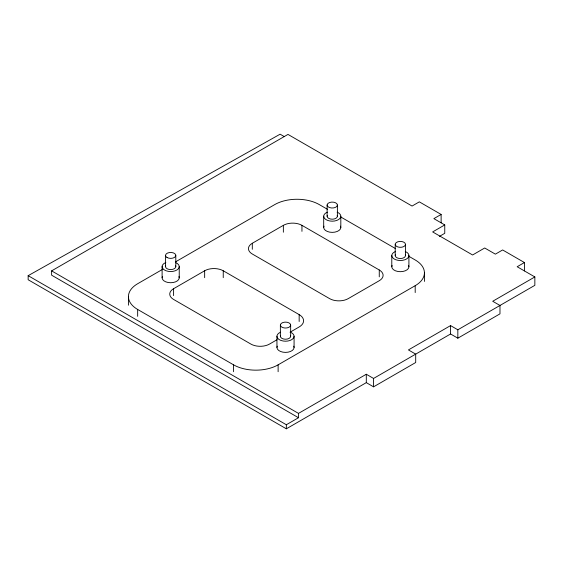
<?xml version="1.0" encoding="UTF-8"?>
<svg xmlns="http://www.w3.org/2000/svg" width="563" height="563" viewBox="0 0 563 563"><rect width="100%" height="100%" fill="white"/><g stroke="black" fill="none" stroke-linecap="round" stroke-linejoin="round"><path stroke-width="0.84" d="M51.62 270.866L298.496 413.397L298.496 417.725L51.62 275.187L51.62 270.866L287.974 134.409L412.067 206.051L419.329 201.857L441.125 214.44L441.125 222.828M162.791 269.227L137.661 283.731A31.507 18.192 0 0 0 137.661 309.46L137.661 316.343M175.733 261.746L274.737 204.594A31.507 18.192 0 0 1 319.298 204.594L327.666 209.429M277.102 339.693L269.494 344.084A13.146 7.586 0 0 1 250.908 344.084L173.594 299.446A13.146 7.586 0 0 1 173.594 288.713L204.65 270.782A13.146 7.586 0 0 1 223.244 270.782L299.164 314.611A15.117 8.726 0 0 1 299.164 326.955L290.036 332.226M252.301 243.272L283.365 225.341A13.146 7.586 0 0 1 301.951 225.341L379.265 269.98A13.146 7.586 0 0 1 379.265 280.712L348.208 298.643A13.146 7.586 0 0 1 329.622 298.643L252.301 254.004A13.146 7.586 0 0 1 252.301 243.272L252.301 249.296M441.125 214.44L433.862 218.634L444.756 224.926L444.756 233.314L439.464 236.376M444.756 224.926L432.651 231.921L472.603 254.983L484.708 247.994L495.377 254.152L502.639 249.958L524.435 262.541L524.435 270.93M137.661 309.46L233.561 364.831A31.507 18.192 0 0 0 278.122 364.831L415.198 285.687A31.507 18.192 0 0 0 415.198 259.965L408.351 256.01M524.435 262.541L517.172 266.735L534.85 276.94L534.85 285.328L457.839 329.791L450.569 325.597L408.428 349.926L415.698 354.127L415.698 362.516L373.572 386.837L366.302 382.643L286.342 428.809L28.15 279.741L28.15 275.673L280.114 134.191L284.399 136.668M298.496 413.397L366.302 374.247L373.572 378.449L450.569 333.986L457.839 338.187L499.979 313.851L499.979 305.463L492.709 301.268L534.85 276.94M28.15 275.673L286.342 424.741L298.496 417.725M340.608 216.896L395.409 248.536M457.839 329.791L457.839 338.187M450.569 325.597L450.569 333.986M424.432 272.823L424.432 281.43M415.198 285.687L415.198 292.577M408.914 255.56L408.914 266.742M405.494 244.37A5.137 2.963 0 0 1 397.788 246.939A5.137 2.963 0 0 1 397.788 241.801A5.137 2.963 0 0 1 405.494 244.37L405.494 255.56M395.219 244.37L395.219 255.56M391.792 255.56L391.792 266.742M379.265 269.98L379.265 276.862M373.572 378.449L373.572 386.837M366.302 374.247L366.302 382.643M340.819 216.241L340.819 227.424M337.392 205.052A5.137 2.963 0 0 1 329.686 207.62A5.137 2.963 0 0 1 329.686 202.483A5.137 2.963 0 0 1 337.392 205.052L337.392 216.241M327.117 205.052L327.117 216.241M323.69 216.241L323.69 227.424M301.951 225.341L301.951 231.365M299.164 314.611L299.164 321.501M294.076 336.266L294.076 347.448M290.649 325.076A5.137 2.963 0 0 1 282.943 327.645A5.137 2.963 0 0 1 282.943 322.508A5.137 2.963 0 0 1 290.649 325.076L290.649 336.266M286.342 424.741L286.342 428.809M283.365 225.341L283.365 232.223M280.374 325.076L280.374 336.266M278.122 364.831L278.122 371.714M276.947 336.266L276.947 347.448M233.561 364.831L233.561 371.714M223.244 270.782L223.244 277.665M204.65 270.782L204.65 277.665M179.231 266.651L179.231 277.833M175.804 255.419L175.804 266.602M173.594 288.713L173.594 295.596M165.529 255.419L165.529 266.602M162.109 266.559L162.109 277.742M128.427 296.595L128.427 305.202M175.635 265.835A5.137 2.963 0 0 1 170.666 269.571A5.137 2.963 0 0 1 165.705 265.835M337.216 215.474A5.137 2.963 0 0 1 332.254 219.204A5.137 2.963 0 0 1 327.293 215.474M337.16 212.188A8.565 4.94 0 0 1 338.652 219.528A8.565 4.94 0 0 1 325.857 219.528A8.565 4.94 0 0 1 327.342 212.188M178.957 276.553A8.565 4.94 0 0 1 170.589 282.732A8.565 4.94 0 0 1 162.418 276.468M175.642 262.583A8.565 4.94 0 0 1 177.014 269.923A8.565 4.94 0 0 1 164.22 269.853A8.565 4.94 0 0 1 165.825 262.527M290.424 332.212A8.565 4.94 0 0 1 291.908 339.552A8.565 4.94 0 0 1 279.114 339.552A8.565 4.94 0 0 1 280.599 332.212M293.78 346.168A8.565 4.94 0 0 1 285.511 352.396A8.565 4.94 0 0 1 277.242 346.168M408.625 265.462A8.565 4.94 0 0 1 400.356 271.69A8.565 4.94 0 0 1 392.087 265.462M405.261 251.506A8.565 4.94 0 0 1 406.753 258.846A8.565 4.94 0 0 1 393.959 258.846A8.565 4.94 0 0 1 395.444 251.506M340.524 226.143A8.565 4.94 0 0 1 332.254 232.371A8.565 4.94 0 0 1 323.985 226.143M405.318 254.793A5.137 2.963 0 0 1 400.356 258.523A5.137 2.963 0 0 1 395.395 254.793M290.473 335.499A5.137 2.963 0 0 1 285.511 339.229A5.137 2.963 0 0 1 280.55 335.499M167.035 257.516A5.137 2.963 0 0 0 175.635 256.186A5.137 2.963 0 0 0 169.336 252.555A5.137 2.963 0 0 0 167.035 257.516"/></g></svg>
